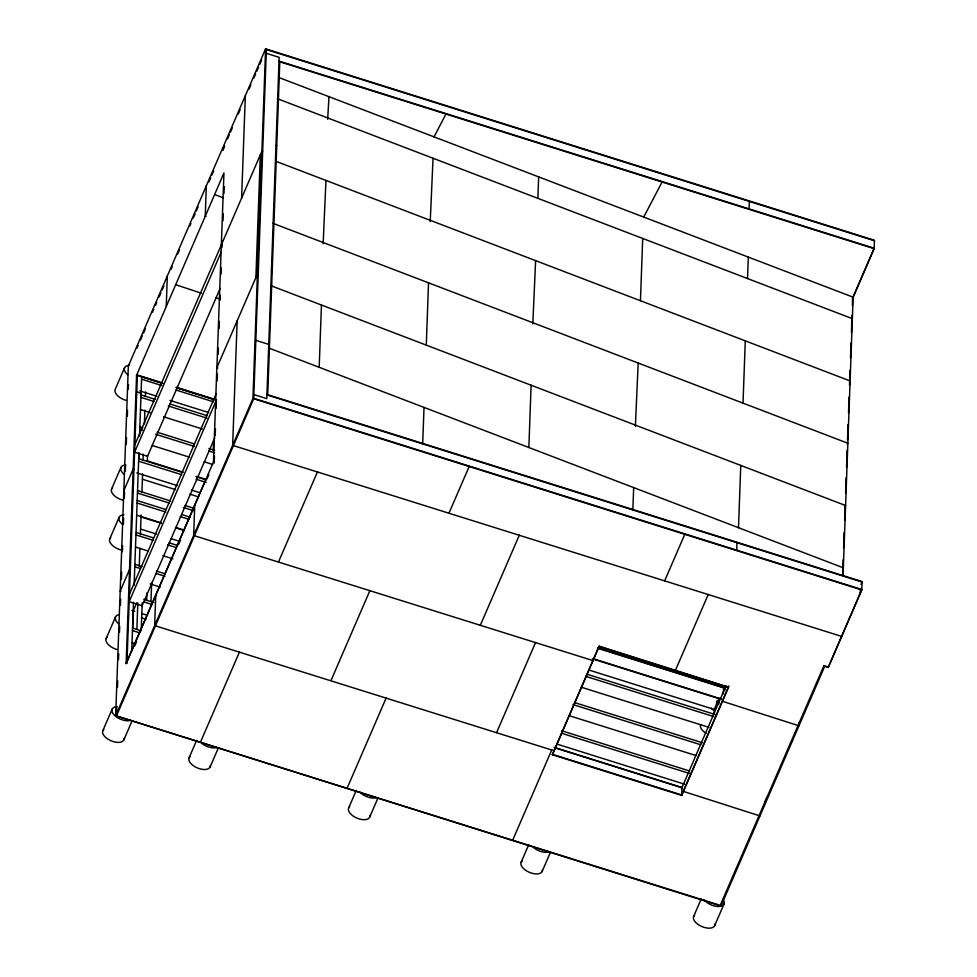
<?xml version="1.0" encoding="UTF-8"?>
<svg xmlns="http://www.w3.org/2000/svg" width="977" height="977" viewBox="0 0 977 977"><rect width="100%" height="100%" fill="white"/><g stroke="black" fill="none" stroke-linecap="round" stroke-linejoin="round"><path stroke-width="1.47" d="M824.698 666.338L720.977 906.033L115.665 715.726L128.341 366.045L265.61 48.85L874.452 240.293L874.146 248.671L852.506 298.681M116.495 714.443L116.776 706.847M117.484 687.1L117.716 680.81M118.486 659.634L118.706 653.576M119.475 632.4L119.695 626.33M120.452 605.203L120.684 598.986M121.392 579.532L121.661 571.985M122.394 551.785L122.614 545.703M123.383 524.38L123.615 518.286M124.323 498.49L124.555 492.274M125.325 471.122L125.544 465.04M126.289 444.437L126.534 437.696M127.303 416.434L127.523 410.352M128.292 389.164L128.463 384.523M126.925 663.444L137.378 375.021M131.736 651.073L133.507 602.247M134.105 585.467L138.917 452.754M139.528 435.974L141.677 376.658M132.628 628.516L133.263 610.869L136.768 602.76M138.771 459.092L138.978 453.206M136.878 629.457L137.83 603.004M139.235 566.575L139.894 548.353M140.383 534.675L141.103 514.94M141.934 492.152L142.593 473.918M143.021 460.033L143.228 454.158M144.401 423.798L144.901 410.132M145.402 396.454L145.561 391.899M141.238 629.347L142.202 602.882M147.332 461.388L147.539 455.514M146.66 600.281L146.929 592.929M150.971 601.637L151.667 582.524M166.237 306.289L167.336 275.941M175.591 284.661L201.457 293.247M194.753 505.133L193.654 535.494L592.929 660.574M206.33 185.825L205.231 216.173L206.013 216.418M204.12 483.505L126.143 663.285M214.598 194.557L223.196 197.708M200.554 741.958L239.548 651.842M213.291 450.641L213.67 440.187M160.375 382.251L136.597 374.777L126.131 663.737L213.475 461.877L216.845 367.779L257.452 273.939L258.221 274.183M214.219 463.098L214.464 456.051M215.209 435.681L215.441 428.732M216.21 408.264L216.418 401.413M217.199 380.847L217.395 374.093M218.164 354.272L218.384 348.203M219.092 328.516L219.349 321.433M220.13 300.11L220.301 295.176M221.058 274.207L221.29 267.906M222.035 247.364L222.28 240.684M223 220.887L223.257 213.682M223.989 193.47L224.234 186.668M237.167 320.798L232.648 445.378L841.515 636.357M241.612 198.075L245.325 95.709M260.334 154.83L255.889 277.553L256.658 277.786M115.665 715.726L252.933 398.518L265.61 48.85M266.379 49.094L253.702 398.763L116.446 715.958L718.767 904.885M267.722 394.708L279.788 61.795M278.579 561.738L317.574 471.622M319.186 367.303L321.445 305.019M325.964 180.44L323.143 243.774M330.971 680.59L369.965 590.474M347.177 788.06L386.171 697.944M422.699 443.863L424.018 407.409M426.277 345.113L428.537 282.829M433.043 158.25L430.234 221.596M446.159 113.65L434.008 136.975M449.066 512.974L469.351 466.114M480.366 625.182L519.361 535.078M496.572 732.652L535.567 642.548M512.73 840.11L551.724 749.994M528.85 447.515L531.109 385.219M535.616 260.639L532.807 323.985M537.875 198.355L538.657 176.886M552.359 754.745L599.17 646.163L728.476 687.271L681.69 795.412L552.359 754.745L599.17 646.163M553.935 750.69L154.659 625.61L155.758 595.249L156.54 595.494M632.852 510.397L633.67 487.608M638.189 363.029L635.38 426.375M640.448 300.745L642.707 238.449M662.308 181.612L643.623 217.26M664.69 580.765L684.975 533.906M675.498 670.161L708.252 594.468M681.69 795.412L682.019 787.499L554.093 747.283M683.265 791.358L759.972 815.929M714.065 713.955L714.224 709.424L718.913 698.616L592.416 658.84M716.568 704.026L716.678 701.034M718.706 704.222L718.925 698.152M722.259 701.242L798.966 725.813L799.076 722.772M723.371 693.939L723.591 687.857L724.629 685.451M724.922 690.336L725.093 685.744M720.208 905.349L823.941 665.642L826.811 666.546M736.731 550.185L737 542.711M749.103 208.895L749.371 201.421M738.502 527.714L740.761 465.418M743.021 403.135L745.28 340.851M747.539 278.555L748.321 257.085M823.929 666.094L828.24 667.45L861.787 589.497L253.727 398.311M842.65 575.05L843.114 559.748M843.639 547.731L844.104 532.404M844.629 520.423L845.178 505.256M845.618 493.116L846.082 477.704M846.546 467.324L847.071 450.36M847.535 440.016L848.012 424.531M848.524 412.697L849.001 397.187M849.526 385.39L850.075 370.222M850.515 358.083L851.052 342.976M851.431 332.546L851.968 315.412M852.408 305.716L852.591 298.241L874.159 248.219L279.031 61.099M843.066 575.404L853.141 297.191L279.544 77.769M860.224 593.112L860.346 590.096M828.24 667.45L861.775 589.949L862.08 581.584L266.953 394.464M124.543 367.767L115.188 389.396A11.468 5.923 23.4 0 0 126.106 400.387M136.914 348.276L138.123 345.492M140.517 339.959L142.312 335.795M143.521 333.035L145.317 328.858M152.51 312.237L153.719 309.453M155.514 305.3L156.711 302.516M159.117 296.984L160.912 292.819M162.109 290.059L163.916 285.882M171.109 269.261L172.318 266.477M177.716 254.008L179.512 249.843M189.709 226.285L190.906 223.501M193.312 217.956L195.107 213.792M196.316 211.032L198.111 206.868M208.907 181.917L210.714 177.753M211.911 174.981L213.707 170.816M222.707 150.031L224.502 145.866M227.507 138.929L229.302 134.777M230.511 132.005L232.306 127.84M238.303 113.991L240.11 109.815M249.086 89.066L250.881 84.926M253.861 78.05L255.644 73.898M256.841 71.15L258.624 67.01M259.821 64.262L261.616 60.122M222.695 150.482L224.49 146.318M111.573 489.062L120.94 467.433M134.85 444.73L261.897 151.215L262.666 151.459M221.327 251.748L134.582 452.204L147.515 456.271L220.167 288.374M109.766 538.889L119.133 517.26M106.151 638.555L115.518 616.927M129.428 594.224L216.173 393.768M216.515 399.849L129.159 601.698L142.092 605.764L214.757 437.867M134.765 645.809L136.585 641.62M178.73 544.201L180.537 540.037M207.002 478.889L208.822 474.688M102.817 730.735L112.172 709.119M123.835 739.907L132.029 720.977M189.062 757.859L196.67 740.285M210.092 767.018L218.274 748.101M348.63 808.028L356.239 790.454M369.66 817.187L377.843 798.27M521.132 862.264L528.74 844.69M542.15 871.423L550.344 852.506M681.433 788.842L726.07 685.707M728.94 685.927L681.702 794.96L552.371 754.293M693.633 916.499L701.23 898.925M765.211 801.372L767.006 797.208M861.018 584.429L862.056 582.023L266.929 394.916M714.651 925.659L724.018 904.03M328.443 97.737L328.993 96.686L327.661 119.206M852.591 298.241L853.141 297.191M851.81 319.711L852.371 318.661L277.358 98.689M849.55 381.995L850.112 380.945L276.515 161.523M847.291 444.291L847.853 443.24L272.839 223.269M845.032 506.575L845.593 505.524L270.58 285.565M842.785 568.87L843.334 567.808L269.737 348.386M266.367 49.558L874.427 240.745M266.233 53.295L279.166 57.362L266.794 398.653L253.861 394.586M279.019 61.551L874.146 248.671M275.978 145.304L276.76 145.549M221.339 244.934L222.121 245.178M271.459 269.884L272.241 270.128M215.832 297.765L220.143 299.121M255.827 340.326L268.76 344.392M217.663 367.902L216.894 367.657L223.953 172.929L136.585 375.229L162.463 383.363M216.845 367.779L217.615 368.024M252.933 398.518L861.775 589.949M176.19 387.222L213.56 398.982M141.677 376.707L163.244 383.485M176.178 387.551L214.989 399.752M176.837 387.881L214.207 399.63M141.592 379.198L161.718 385.524M176.092 390.043L213.462 401.791M139.784 390.91L157.028 396.332M169.974 400.411L208.785 412.612M136.768 391.911L141.079 393.267M141.018 394.891L155.392 399.41M169.766 403.928L207.148 415.689M140.932 397.383L153.865 401.449M168.239 405.968L207.051 418.18M140.566 409.558L150.629 412.721M163.562 416.788L202.373 428.988M139.858 426.79L142.74 427.694M157.114 432.213L194.484 443.961M208.858 448.48L214.61 450.287M139.772 429.282L142.642 430.185M155.587 434.252L194.399 446.452M208.773 450.971L214.525 452.778M213.475 461.877L214.256 462.121M152.339 445.512L189.721 457.26M204.095 461.779L212.717 464.502M147.417 460.973L183.358 472.27M196.292 476.336L206.355 479.499M138.71 458.677L181.832 472.233M196.206 476.752L206.269 479.915M138.612 461.168L181.746 474.724M196.121 479.243L206.184 482.406M133.959 469.241L133.19 468.997L123.823 490.625L124.604 490.869M136.817 472.88L177.057 485.545M191.431 490.063L200.065 492.774M142.471 479.255L175.53 489.648M189.904 494.179L198.539 496.89M137.549 490.564L170.609 500.969M184.983 505.488L193.617 508.199M137.464 493.055L169.082 503.008M183.456 507.527L193.519 510.69M137.183 500.529L165.943 509.579M181.746 514.549L190.381 517.26M599.145 646.603L728.476 687.271M137.098 503.021L165.846 512.07M180.22 516.589L188.854 519.3M598.461 648.093L724.958 687.857M597.35 648.166L723.591 687.857M136.731 515.197L161.168 522.878M175.542 527.397L184.165 530.108M593.784 658.901L721.734 699.129M141.03 516.918L161.156 523.245M175.53 527.763L184.152 530.474M140.664 529.094L156.479 534.065M170.853 538.583L179.475 541.295M589.07 670.075L714.089 709.387M136.035 532.428L153.279 537.851M169.094 542.821L177.716 545.532M587.226 674.289L715.164 714.517M135.937 534.92L153.194 540.342M167.568 544.861L176.19 547.572M585.675 676.328L713.625 716.556M135.571 547.083L148.516 551.15M162.89 555.681L172.953 558.844M580.997 687.136L708.948 727.364M134.875 564.315L142.068 566.575M156.442 571.093L165.064 573.817M574.439 702.524L702.378 742.752M134.789 566.807L140.541 568.614M156.344 573.584L164.979 576.308M572.888 704.551L700.839 744.792M130.32 569.762L129.538 569.518L120.183 591.146L120.965 591.39M150.226 583.953L160.289 587.116M569.664 715.823L696.161 755.6M143.778 599.377L153.841 602.54M561.641 730.759L689.591 770.987M143.692 601.869L152.314 604.58M561.555 733.251L689.506 773.479M131.822 610.417L134.704 611.321M141.885 613.58L147.637 615.388M556.878 744.059L684.828 784.287M141.726 617.94L146.037 619.296M555.254 747.955L681.714 787.718M132.567 628.101L141.189 630.812M132.469 630.592L139.662 632.852M132.103 642.768L134.985 643.672M122.491 500.053A11.468 5.923 23.4 0 1 112.563 487.816M124.116 474.407A11.468 5.923 23.4 0 1 125.715 464.942M117.069 649.546A11.468 5.923 23.4 0 1 107.14 637.309M118.693 623.9A11.468 5.923 23.4 0 1 118.132 614.838M124.103 738.343A11.468 5.923 23.4 0 1 110.926 740.737A11.468 5.923 23.4 0 1 103.794 729.501M130.588 720.367A11.468 5.923 23.4 0 1 114.382 715.201A11.468 5.923 23.4 0 1 116.947 706.627M120.684 549.88A11.468 5.923 23.4 0 1 110.755 537.643M122.308 524.246A11.468 5.923 23.4 0 1 123.908 514.781M127.718 374.753A11.468 5.923 23.4 0 1 129.33 365.288M714.92 924.108A11.468 5.923 23.4 0 1 701.742 926.501A11.468 5.923 23.4 0 1 694.61 915.254M723.81 900.721A11.468 5.923 23.4 0 1 717.997 906.534A11.468 5.923 23.4 0 1 704.368 900.049M369.917 815.636A11.468 5.923 23.4 0 1 356.739 818.018A11.468 5.923 23.4 0 1 349.607 806.782M376.401 797.659A11.468 5.923 23.4 0 1 359.365 791.565M210.36 765.467A11.468 5.923 23.4 0 1 197.171 767.849A11.468 5.923 23.4 0 1 190.051 756.613M216.845 747.49A11.468 5.923 23.4 0 1 201.604 743.216M706.053 733.275A11.468 5.923 23.4 0 1 700.582 724.653M713.125 710.01A11.468 5.923 23.4 0 1 711.329 708.191M542.418 869.872A11.468 5.923 23.4 0 1 529.241 872.266A11.468 5.923 23.4 0 1 522.109 861.018M548.903 851.895A11.468 5.923 23.4 0 1 533.662 847.621"/></g></svg>
